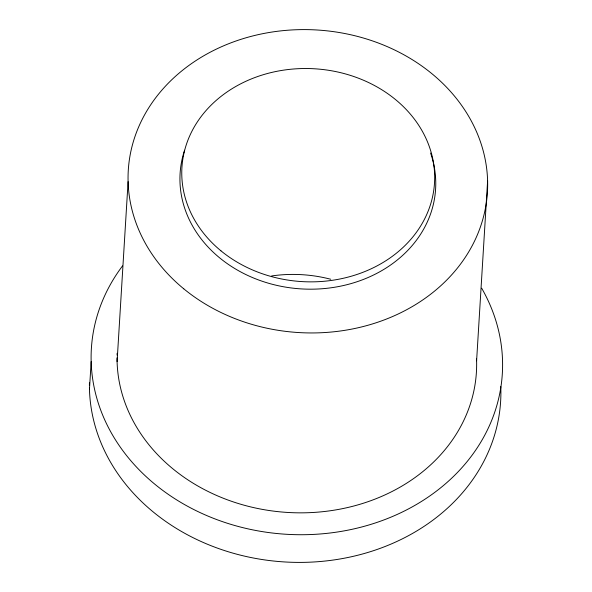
<?xml version="1.0" encoding="UTF-8"?>
<svg xmlns="http://www.w3.org/2000/svg" width="592" height="592" viewBox="0 0 592 592"><rect width="100%" height="100%" fill="white"/><g stroke="black" fill="none" stroke-linecap="round" stroke-linejoin="round"><path stroke-width="0.89" d="M89.466 389.292L91.161 361.616M117.09 361.557L128.094 181.663M476.604 360.78L487.608 180.886M430.599 153.076A127.998 107.833 3.5 0 1 308.787 289.177A127.998 107.833 3.5 0 1 184.586 150.242M500.78 386.598A205.861 173.426 3.5 0 1 299.981 562.4A205.861 173.426 3.5 0 1 89.422 387.457M89.407 385.614A205.861 173.426 3.5 0 1 89.429 382.846M481.666 288.193A205.861 173.426 3.5 0 1 286.032 534.258A205.861 173.426 3.5 0 1 122.544 265.889M271.617 275.953A126.533 106.597 3.5 0 1 330.765 279.261M476.538 358.989A179.901 151.559 3.5 0 1 299.974 512.842A179.901 151.559 3.5 0 1 117.038 357.894M117.075 355.141A179.901 151.559 3.5 0 1 117.127 353.291M183.742 288.8A179.901 151.559 3.5 0 0 482.576 220.157A179.901 151.559 3.5 0 0 257.231 34.869A179.901 151.559 3.5 0 0 183.742 288.8M220.934 250.816A126.533 106.597 3.5 0 0 431.109 202.531A126.533 106.597 3.5 0 0 272.623 72.217A126.533 106.597 3.5 0 0 220.934 250.816"/></g></svg>
